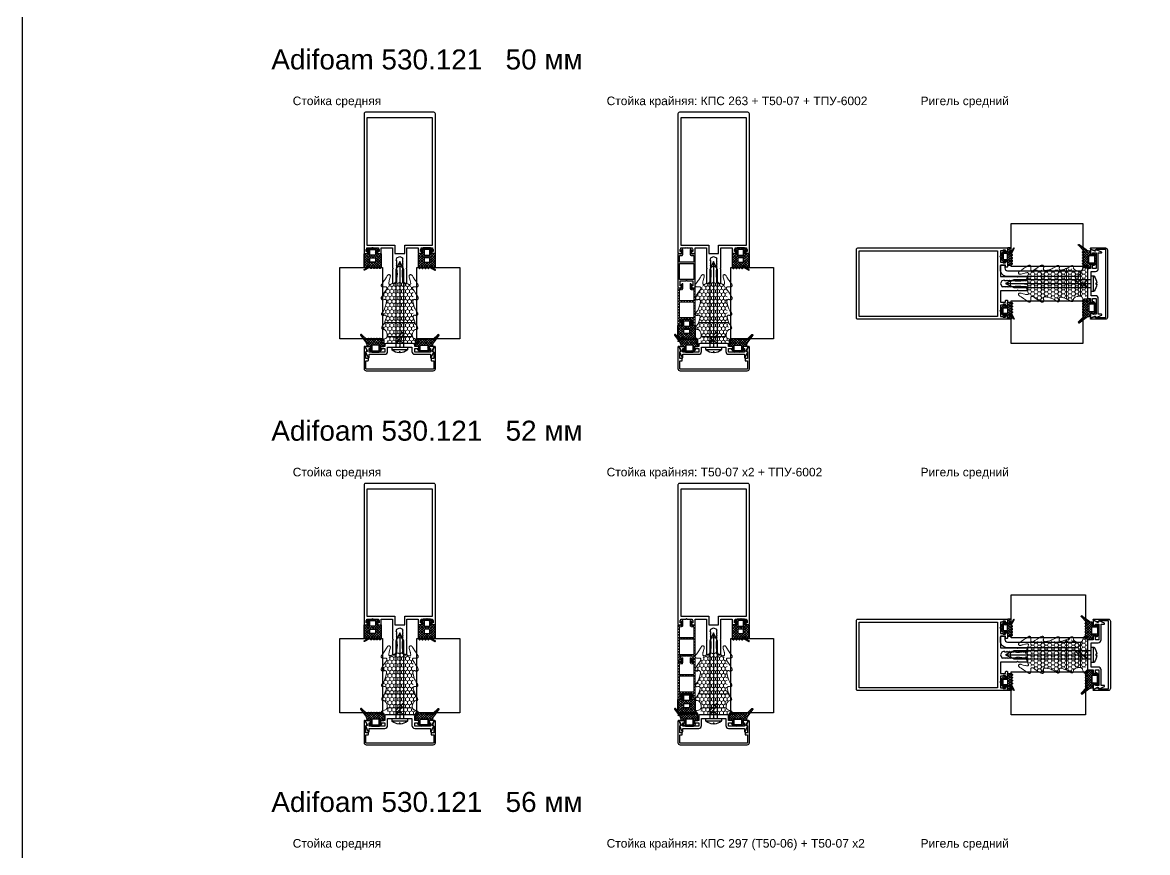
# Model space of a CAD drawing. Header units: millimetres. Extents: x 1744 to 18744, y -2272 to 2782.
# Drawn here: x 10479 to 11267, y -409 to 172 of the extents above; entities that cross this region are included whole.
import ezdxf

# ---------------------------------------------------------------- set-up
doc = ezdxf.new("R2010")
doc.units = ezdxf.units.MM
doc.linetypes.add('HIDDEN', pattern=[0.375, 0.25, -0.125])
for name, color, linetype, lineweight in [('2', 3, 'HIDDEN', 13), ('Уплотнители', 1, 'Continuous', 20), ('Штриховка', 1, 'Continuous', 5)]:
    doc.layers.add(name, color=color, linetype=linetype, lineweight=lineweight)
doc.layers.add('Steklopaket', color=5, linetype='Continuous')
doc.layers.add('подписи', color=7, linetype='Continuous')
doc.styles.get("Standard").update_dxf_attribs({"font": 'arial.ttf'})

# ---------------------------------------------------------------- blocks, each defined once
blk = doc.blocks.new('КП45548')
at = {"color": 146, "true_color": 0x105689}
blk.add_lwpolyline([(-25, 21.5, 0.414214), (-24.5, 21), (-23.57, 21, 0.116434), (-23.44, 21.03), (-22.67, 21.42, 0.284079), (-22.5, 21.69), (-22.5, 22.2, 0.414214), (-22.8, 22.5), (-23.5, 22.5), (-23.5, 24), (-23.09, 24.41, 0.198912), (-23, 24.62), (-23, 25), (-19.44, 25, 0.284079), (-19.17, 25.17), (-19, 25.5), (-18.83, 25.17, 0.284079), (-18.56, 25), (-15, 25), (-15, 24.62, 0.198912), (-14.91, 24.41), (-14.5, 24), (-14.5, 22.5), (-15.2, 22.5, 0.414214), (-15.5, 22.2), (-15.5, 21.69, 0.284079), (-15.33, 21.42), (-14.56, 21.03, 0.116434), (-14.43, 21), (-13.5, 21, 0.414214), (-13, 21.5), (-13, 25), (-5, 25), (-5, 11.12, 0.198912), (-4.91, 10.91), (-4.5, 10.5), (-4.91, 10.09, 0.198912), (-5, 9.88), (-5, 0.5, 0.414214), (-4.5, 0), (-3.12, 0, 0.198912), (-2.91, 0.09), (-2.09, 0.91, 0.198912), (-2, 1.12), (-2, 1.46, 0.284079), (-2.17, 1.73), (-2.5, 1.9), (-2.17, 2.07, 0.284079), (-2, 2.34), (-2, 3.26, 0.284079), (-2.17, 3.53), (-2.5, 3.7), (-2.17, 3.87, 0.284079), (-2, 4.14), (-2, 5.06, 0.284079), (-2.17, 5.33), (-2.5, 5.5), (-2.17, 5.67, 0.284079), (-2, 5.94), (-2, 6.86, 0.284079), (-2.17, 7.13), (-2.5, 7.3), (-2.17, 7.47, 0.284079), (-2, 7.74), (-2, 8.66, 0.284079), (-2.17, 8.93), (-2.5, 9.1), (-2.17, 9.27, 0.284079), (-2, 9.54), (-2, 10.46, 0.284079), (-2.17, 10.73), (-2.5, 10.9), (-2.17, 11.07, 0.284079), (-2, 11.34), (-2, 12.26, 0.284079), (-2.17, 12.53), (-2.5, 12.7), (-2.17, 12.87, 0.284079), (-2, 13.14), (-2, 14.06, 0.284079), (-2.17, 14.33), (-2.5, 14.5), (-2.17, 14.67, 0.284079), (-2, 14.94), (-2, 15.86, 0.284079), (-2.17, 16.13), (-2.5, 16.3), (-2, 18), (0, 19), (2, 18), (2, 17.64, 0.284079), (2.17, 17.37), (2.5, 17.2), (2.17, 17.03, 0.284079), (2, 16.76), (2, 15.84, 0.284079), (2.17, 15.57), (2.5, 15.4), (2.17, 15.23, 0.284079), (2, 14.96), (2, 14.04, 0.284079), (2.17, 13.77), (2.5, 13.6), (2.17, 13.43, 0.284079), (2, 13.16), (2, 12.24, 0.284079), (2.17, 11.97), (2.5, 11.8), (2.17, 11.63, 0.284079), (2, 11.36), (2, 10.44, 0.284079), (2.17, 10.17), (2.5, 10), (2.17, 9.83, 0.284079), (2, 9.56), (2, 8.64, 0.284079), (2.17, 8.37), (2.5, 8.2), (2.17, 8.03, 0.284079), (2, 7.76), (2, 6.84, 0.284079), (2.17, 6.57), (2.5, 6.4), (2.17, 6.23, 0.284079), (2, 5.96), (2, 5.04, 0.284079), (2.17, 4.77), (2.5, 4.6), (2.17, 4.43, 0.284079), (2, 4.16), (2, 3.24, 0.284079), (2.17, 2.97), (2.5, 2.8), (2.17, 2.63, 0.284079), (2, 2.36), (2, 1.12, 0.198912), (2.09, 0.91), (2.91, 0.09, 0.198912), (3.12, 0), (4.5, 0, 0.414214), (5, 0.5), (5, 9.88, 0.198912), (4.91, 10.09), (4.5, 10.5), (4.91, 10.91, 0.198912), (5, 11.12), (5, 25), (13, 25), (13, 21.5, 0.414214), (13.5, 21), (14.43, 21, 0.116434), (14.56, 21.03), (15.33, 21.42, 0.284079), (15.5, 21.69), (15.5, 22.2, 0.414214), (15.2, 22.5), (14.5, 22.5), (14.5, 24), (14.91, 24.41, 0.198912), (15, 24.62), (15, 25), (18.56, 25, 0.284079), (18.83, 25.17), (19, 25.5), (19.17, 25.17, 0.284079), (19.44, 25), (23, 25), (23, 24.62, 0.198912), (23.09, 24.41), (23.5, 24), (23.5, 22.5), (22.8, 22.5, 0.414214), (22.5, 22.2), (22.5, 21.69, 0.284079), (22.67, 21.42), (23.44, 21.03, 0.116434), (23.57, 21), (24.5, 21, 0.414214), (25, 21.5), (25, 119, 0.414214), (24, 120), (-24, 120, 0.414214), (-25, 119)], format="xyb", close=True, dxfattribs=at)
blk.add_lwpolyline([(-3.5, 27), (-3.5, 21), (3.5, 21), (3.5, 27), (23, 27), (23, 116), (-23, 116), (-23, 27)], close=True, dxfattribs=at)
blk = doc.blocks.new('ТПУ-6002')
at = {"true_color": 0xafd9aa}
h = blk.add_hatch(dxfattribs=at)
h.set_pattern_fill('ANSI37', color=9, scale=10, angle=180, style=0)
h.set_pattern_definition([(225, (359.6389, 110.4286), (0.8838835, -0.8838835), []), (315, (359.6389, 110.4286), (0.8838835, 0.8838835), [])])
edge = h.paths.add_edge_path(flags=16)
edge.add_line((1.75, -1), (-1.75, -1))
edge.add_arc((-1.75, -1.25), 0.25, 90, 180)
edge.add_line((-2, -1.25), (-2, -4.75))
edge.add_arc((-1.75, -4.75), 0.25, 180, 270)
edge.add_line((-1.75, -5), (1.75, -5))
edge.add_arc((1.75, -4.75), 0.25, 270, 360)
edge.add_line((2, -4.75), (2, -1.25))
edge.add_arc((1.75, -1.25), 0.25, 0, 90)
edge = h.paths.add_edge_path()
edge.add_line((2.37, -12.66), (4.04, -13.57))
edge.add_arc((4.16, -13.35), 0.25, 241.51963, 270)
edge.add_line((4.16, -13.6), (5.75, -13.6))
edge.add_arc((5.75, -13.35), 0.25, 270, 360)
edge.add_line((6, -13.35), (6, -4.25))
edge.add_arc((5.75, -4.25), 0.25, 0, 90)
edge.add_line((5.75, -4), (3.25, -4))
edge.add_arc((3.25, -3.75), 0.25, 180, 270, ccw=False)
edge.add_line((3, -3.75), (3, -2.25))
edge.add_arc((3.25, -2.25), 0.25, 90, 180, ccw=False)
edge.add_line((3.25, -2), (3.9, -2))
edge.add_arc((3.9, -1.75), 0.25, 270, 405.06464)
edge.add_line((4.08, -1.57), (2.57, -0.07))
edge.add_arc((2.4, -0.25), 0.25, 45.06464, 90)
edge.add_line((2.4, 0), (-2.4, 0))
edge.add_arc((-2.4, -0.25), 0.25, 90, 134.93536)
edge.add_line((-2.57, -0.07), (-4.08, -1.57))
edge.add_arc((-3.9, -1.75), 0.25, 134.93536, 270)
edge.add_line((-3.9, -2), (-3.25, -2))
edge.add_arc((-3.25, -2.25), 0.25, 0, 90, ccw=False)
edge.add_line((-3, -2.25), (-3, -3.75))
edge.add_arc((-3.25, -3.75), 0.25, -90, 0, ccw=False)
edge.add_line((-3.25, -4), (-5.75, -4))
edge.add_arc((-5.75, -4.25), 0.25, 90, 180)
edge.add_line((-6, -4.25), (-6, -13.5))
edge.add_arc((-5.75, -13.5), 0.25, 180, 225)
edge.add_line((-5.93, -13.67), (-5.18, -14.42))
edge.add_arc((-5, -14.25), 0.25, 225, 315)
edge.add_line((-4.82, -14.42), (-4.18, -13.78))
edge.add_arc((-4, -13.95), 0.25, 45, 135, ccw=False)
edge.add_line((-3.82, -13.78), (-3.18, -14.42))
edge.add_arc((-3, -14.25), 0.25, 225, 315)
edge.add_line((-2.82, -14.42), (-2.18, -13.78))
edge.add_arc((-2, -13.95), 0.25, 45, 135, ccw=False)
edge.add_line((-1.82, -13.78), (-1.18, -14.42))
edge.add_arc((-1, -14.25), 0.25, 225, 315)
edge.add_line((-0.82, -14.42), (-0.18, -13.78))
edge.add_arc((0, -13.95), 0.25, 45, 135, ccw=False)
edge.add_line((0.18, -13.78), (0.82, -14.42))
edge.add_arc((1, -14.25), 0.25, 225, 315)
edge.add_line((1.18, -14.42), (1.87, -13.73))
edge.add_arc((2.04, -13.91), 0.25, 61.51963, 135, ccw=False)
edge.add_line((2.16, -13.69), (5.63, -15.57))
edge.add_arc((5.75, -15.35), 0.25, 241.51963, 421.51963)
edge.add_line((5.87, -15.13), (2.13, -13.1))
edge.add_arc((2.25, -12.88), 0.25, 61.51963, 241.51963, ccw=False)
edge = h.paths.add_edge_path(flags=16)
edge.add_line((1.75, -7), (-1.75, -7))
edge.add_arc((-1.75, -7.25), 0.25, 90, 180)
edge.add_line((-2, -7.25), (-2, -9.75))
edge.add_arc((-1.75, -9.75), 0.25, 180, 270)
edge.add_line((-1.75, -10), (1.75, -10))
edge.add_arc((1.75, -9.75), 0.25, 270, 360)
edge.add_line((2, -9.75), (2, -7.25))
edge.add_arc((1.75, -7.25), 0.25, 0, 90)
at = {"color": 9, "true_color": 0xafd9aa}
for points in [[(2.37, -12.66), (4.04, -13.57, 0.124913), (4.16, -13.6), (5.75, -13.6, 0.414214), (6, -13.35), (6, -4.25, 0.414214), (5.75, -4), (3.25, -4, -0.414214), (3, -3.75), (3, -2.25, -0.414214), (3.25, -2), (3.9, -2, 0.668587), (4.08, -1.57), (2.57, -0.07, 0.198619), (2.4, 0), (-2.4, 0, 0.198619), (-2.57, -0.07), (-4.08, -1.57, 0.668587), (-3.9, -2), (-3.25, -2, -0.414214), (-3, -2.25), (-3, -3.75, -0.414214), (-3.25, -4), (-5.75, -4, 0.414214), (-6, -4.25), (-6, -13.5, 0.198912), (-5.93, -13.67), (-5.18, -14.42, 0.414214), (-4.82, -14.42), (-4.18, -13.78, -0.414214), (-3.82, -13.78), (-3.18, -14.42, 0.414214), (-2.82, -14.42), (-2.18, -13.78, -0.414214), (-1.82, -13.78), (-1.18, -14.42, 0.414214), (-0.82, -14.42), (-0.18, -13.78, -0.414214), (0.18, -13.78), (0.82, -14.42, 0.414214), (1.18, -14.42), (1.87, -13.73, -0.332076), (2.16, -13.69), (5.63, -15.57, 1), (5.87, -15.13), (2.13, -13.1, -1)], [(1.75, -1), (-1.75, -1, 0.414214), (-2, -1.25), (-2, -4.75, 0.414214), (-1.75, -5), (1.75, -5, 0.414214), (2, -4.75), (2, -1.25, 0.414214)], [(1.75, -7), (-1.75, -7, 0.414214), (-2, -7.25), (-2, -9.75, 0.414214), (-1.75, -10), (1.75, -10, 0.414214), (2, -9.75), (2, -7.25, 0.414214)]]:
    blk.add_lwpolyline(points, format="xyb", close=True, dxfattribs=at)
blk = doc.blocks.new('КПС 758')
blk.add_lwpolyline([(-23.77, 2.33, 0.414214), (-23.63, 1.93), (-22.87, 1.58, -0.414214), (-22.73, 1.18), (-23.97, -1.49, 0.548619), (-23.7, -1.92), (-21.57, -1.92, 0.116434), (-21.44, -1.89), (-20.67, -1.5, 0.284079), (-20.5, -1.23), (-20.5, -0.72, 0.414214), (-20.8, -0.42), (-21.5, -0.42), (-21.5, 2.08), (-10.5, 2.08), (-10.5, -0.42), (-13.2, -0.42, 0.414214), (-13.5, -0.72), (-13.5, -1.23, 0.284079), (-13.33, -1.5), (-12.56, -1.89, 0.116434), (-12.43, -1.92), (-10.5, -1.92), (-10.5, -2.92, 0.414214), (-9.5, -3.92), (9.5, -3.92, 0.414214), (10.5, -2.92), (10.5, -1.92), (12.43, -1.92, 0.116434), (12.56, -1.89), (13.33, -1.5, 0.284079), (13.5, -1.23), (13.5, -0.72, 0.414214), (13.2, -0.42), (10.5, -0.42), (10.5, 2.08), (21.5, 2.08), (21.5, -0.42), (20.8, -0.42, 0.414214), (20.5, -0.72), (20.5, -1.23, 0.284079), (20.67, -1.5), (21.44, -1.89, 0.116434), (21.57, -1.92), (23.7, -1.92, 0.548619), (23.97, -1.49), (22.73, 1.18, -0.414214), (22.87, 1.58), (23.63, 1.93, 0.414214), (23.77, 2.33), (22.1, 5.91, 0.291473), (21.83, 6.08), (21.8, 6.08, 0.414214), (21.5, 5.78), (21.5, 3.58), (10.5, 3.58, 0.414214), (8.5, 1.58), (8.5, -1.42), (0.62, -1.42, 0.198912), (0.41, -1.51), (0, -1.92), (-0.41, -1.51, 0.198912), (-0.62, -1.42), (-8.5, -1.42), (-8.5, 1.58, 0.414214), (-10.5, 3.58), (-21.5, 3.58), (-21.5, 5.78, 0.414214), (-21.8, 6.08), (-21.83, 6.08, 0.291473), (-22.1, 5.91)], format="xyb", close=True)
blk = doc.blocks.new('ТПУ-007ММ')
at = {"true_color": 0xafd9aa}
h = blk.add_hatch(dxfattribs=at)
h.set_pattern_fill('ANSI37', color=9, scale=10, angle=180, style=0)
h.set_pattern_definition([(225, (-3851.0623, 2334.4012), (0.88388348, -0.88388348), []), (315, (-3851.0623, 2334.4012), (0.88388348, 0.88388348), [])])
edge = h.paths.add_edge_path(flags=16)
edge.add_line((2.1, -1), (-2.1, -1))
edge.add_arc((-2.1, -1.5), 0.5, 90, 180)
edge.add_line((-2.6, -1.5), (-2.6, -4.5))
edge.add_arc((-2.1, -4.5), 0.5, 180, 270)
edge.add_line((-2.1, -5), (2.1, -5))
edge.add_arc((2.1, -4.5), 0.5, 270, 360)
edge.add_line((2.6, -4.5), (2.6, -1.5))
edge.add_arc((2.1, -1.5), 0.5, 0, 90)
edge = h.paths.add_edge_path()
edge.add_arc((-3.85, -2.25), 0.25, 0, 90, ccw=False)
edge.add_line((-3.6, -2.25), (-3.6, -3.75))
edge.add_arc((-3.85, -3.75), 0.25, -90, 0, ccw=False)
edge.add_line((-3.85, -4), (-5.75, -4))
edge.add_arc((-5.75, -4.25), 0.25, 90, 180)
edge.add_line((-6, -4.25), (-6, -8.62))
edge.add_arc((-5.8, -8.62), 0.2, 180, 225)
edge.add_line((-5.94, -8.76), (-5.18, -9.53))
edge.add_arc((-5, -9.35), 0.25, 225, 315)
edge.add_line((-4.82, -9.53), (-4.18, -8.88))
edge.add_arc((-4, -9.06), 0.25, 45, 135, ccw=False)
edge.add_line((-3.82, -8.88), (-3.18, -9.53))
edge.add_arc((-3, -9.35), 0.25, 225, 315)
edge.add_line((-2.82, -9.53), (-2.18, -8.88))
edge.add_arc((-2, -9.06), 0.25, 45, 135, ccw=False)
edge.add_line((-1.82, -8.88), (-1.18, -9.53))
edge.add_arc((-1, -9.35), 0.25, 225, 315)
edge.add_line((-0.82, -9.53), (-0.18, -8.88))
edge.add_arc((0, -9.06), 0.25, 45, 135, ccw=False)
edge.add_line((0.18, -8.88), (0.82, -9.53))
edge.add_arc((1, -9.35), 0.25, 225, 315)
edge.add_line((1.18, -9.53), (1.82, -8.88))
edge.add_arc((2, -9.06), 0.25, 45, 135, ccw=False)
edge.add_line((2.18, -8.88), (2.82, -9.53))
edge.add_arc((3, -9.35), 0.25, 225, 315)
edge.add_line((3.18, -9.53), (3.82, -8.88))
edge.add_arc((4, -9.06), 0.25, 45, 135, ccw=False)
edge.add_line((4.18, -8.88), (4.82, -9.53))
edge.add_arc((5, -9.35), 0.25, 225, 315)
edge.add_line((5.18, -9.53), (5.82, -8.88))
edge.add_arc((6, -9.06), 0.25, 45, 135, ccw=False)
edge.add_line((6.18, -8.88), (9.82, -12.42))
edge.add_arc((10, -12.25), 0.25, 225, 315)
edge.add_line((10.18, -12.42), (10.39, -12.21))
edge.add_arc((10.21, -12.04), 0.25, 315, 380.22486)
edge.add_line((10.44, -11.95), (6.8, -7.06))
edge.add_arc((10, -4.67), 4, 180, 216.76049, ccw=False)
edge.add_line((6, -4.67), (6, -4.3))
edge.add_arc((5.7, -4.3), 0.3, 360, 450)
edge.add_line((5.7, -4), (3.85, -4))
edge.add_arc((3.85, -3.75), 0.25, 180, 270, ccw=False)
edge.add_line((3.6, -3.75), (3.6, -2.25))
edge.add_arc((3.85, -2.25), 0.25, 90, 180, ccw=False)
edge.add_line((3.85, -2), (4.1, -2))
edge.add_arc((4.1, -1.75), 0.25, 270, 405.06464)
edge.add_line((4.28, -1.57), (2.57, -0.07))
edge.add_arc((2.4, -0.25), 0.25, 45.06464, 90)
edge.add_line((2.4, 0), (-2.4, 0))
edge.add_arc((-2.4, -0.25), 0.25, 90, 134.93536)
edge.add_line((-2.57, -0.07), (-4.28, -1.57))
edge.add_arc((-4.1, -1.75), 0.25, 134.93536, 270)
edge.add_line((-4.1, -2), (-3.85, -2))
at = {"color": 9, "true_color": 0xafd9aa}
for points in [[(-3.85, -2, -0.414214), (-3.6, -2.25), (-3.6, -3.75, -0.414214), (-3.85, -4), (-5.75, -4, 0.414214), (-6, -4.25), (-6, -8.62, 0.198912), (-5.94, -8.76), (-5.18, -9.53, 0.414214), (-4.82, -9.53), (-4.18, -8.88, -0.414214), (-3.82, -8.88), (-3.18, -9.53, 0.414214), (-2.82, -9.53), (-2.18, -8.88, -0.414214), (-1.82, -8.88), (-1.18, -9.53, 0.414214), (-0.82, -9.53), (-0.18, -8.88, -0.414214), (0.18, -8.88), (0.82, -9.53, 0.414214), (1.18, -9.53), (1.82, -8.88, -0.414214), (2.18, -8.88), (2.82, -9.53, 0.414214), (3.18, -9.53), (3.82, -8.88, -0.414214), (4.18, -8.88), (4.82, -9.53, 0.414214), (5.18, -9.53), (5.82, -8.88, -0.414214), (6.18, -8.88), (9.82, -12.42, 0.414214), (10.18, -12.42), (10.39, -12.21, 0.292538), (10.44, -11.95), (6.8, -7.06, -0.161788), (6, -4.67), (6, -4.3, 0.414214), (5.7, -4), (3.85, -4, -0.414214), (3.6, -3.75), (3.6, -2.25, -0.414214), (3.85, -2), (4.1, -2, 0.668587), (4.28, -1.57), (2.57, -0.07, 0.198619), (2.4, 0), (-2.4, 0, 0.198619), (-2.57, -0.07), (-4.28, -1.57, 0.668587), (-4.1, -2)], [(2.1, -1), (-2.1, -1, 0.414214), (-2.6, -1.5), (-2.6, -4.5, 0.414214), (-2.1, -5), (2.1, -5, 0.414214), (2.6, -4.5), (2.6, -1.5, 0.414214)]]:
    blk.add_lwpolyline(points, format="xyb", close=True, dxfattribs=at)
blk = doc.blocks.new('КП45310')
at = {"color": 0}
blk.add_lwpolyline([(23.8, -4.26), (23.8, -8.78, -0.279739), (23.48, -9.31, 0.401559), (23.17, -10.23), (24.24, -12.52, 0.802585), (25, -12.36), (25, 2.74, 0.414214), (23.5, 4.24), (-23.5, 4.24, 0.414214), (-25, 2.74), (-25, -12.36, 0.802585), (-24.24, -12.52), (-23.17, -10.23, 0.401559), (-23.48, -9.31, -0.279739), (-23.8, -8.78), (-23.8, -4.26), (-22.3, -4.26, 0.414214), (-22, -3.96), (-22, -3.06, 0.414214), (-22.3, -2.76), (-23.8, -2.76), (-23.8, 2.74, -0.414214), (-23.5, 3.04), (23.5, 3.04, -0.414214), (23.8, 2.74), (23.8, -2.76), (22.3, -2.76, 0.414214), (22, -3.06), (22, -3.96, 0.414214), (22.3, -4.26)], format="xyb", close=True, dxfattribs=at)
blk = doc.blocks.new('ВС 5.5х60 А2 DIN7981')
for p, q in [((0, 0), (0, -60)), ((-5.4, -61.69), (5.4, -61.69))]:
    blk.add_line(p, q)
for points in [[(2.75, -60), (2.75, -5.9), (0, 0), (-2.75, -5.9), (-2.75, -60)], [(-2.75, -56.67), (2.75, -51.17), (2.75, -48.88), (-2.75, -54.38)]]:
    blk.add_lwpolyline(points, close=True)
blk.add_lwpolyline([(-0.39, -63.94, -0.161849), (-5.22, -62.08, -0.223888), (-5.4, -61.69), (-5.4, -60), (5.4, -60), (5.4, -61.69, -0.223888), (5.22, -62.08, -0.161849), (0.39, -63.94), (0.39, -63.24), (-0.39, -63.24)], format="xyb", close=True)
blk = doc.blocks.new('КПС 263')
blk.add_lwpolyline([(-5.1, -6, 0.414214), (-4.8, -5.7), (-3.5, -5.7), (-3.5, -7.41, -0.198912), (-3.65, -7.76), (-3.71, -7.83, 0.414214), (-3.71, -8.25), (-3.06, -8.9, 0.668179), (-2.5, -8.67), (-2.5, -5.7, 0.414214), (-3.5, -4.7), (-5, -4.7), (-5, 0), (5, 0), (5, -4.7), (3.5, -4.7, 0.414214), (2.5, -5.7), (2.5, -8.67, 0.668179), (3.06, -8.9), (3.71, -8.25, 0.414214), (3.71, -7.83), (3.65, -7.76, -0.198912), (3.5, -7.41), (3.5, -5.7), (4.8, -5.7, 0.414214), (5.1, -6), (5.7, -6, 0.414214), (6, -5.7), (6, 17.5, 0.414214), (5.5, 18), (4.57, 18, 0.116434), (4.44, 17.97), (3.67, 17.58, 0.284079), (3.5, 17.31), (3.5, 16.8, 0.414214), (3.8, 16.5), (4.5, 16.5), (4.5, 13), (0.44, 13, 0.284079), (0.17, 12.83), (0, 12.5), (-0.17, 12.83, 0.284079), (-0.44, 13), (-4.5, 13), (-4.5, 16.5), (-3.8, 16.5, 0.414214), (-3.5, 16.8), (-3.5, 17.31, 0.284079), (-3.67, 17.58), (-4.44, 17.97, 0.116434), (-4.57, 18), (-5.5, 18, 0.414214), (-6, 17.5), (-6, -5.7, 0.414214), (-5.7, -6)], format="xyb", close=True)
blk.add_lwpolyline([(-5, 1), (-5, 12), (5, 12), (5, 1)], close=True)
blk = doc.blocks.new('Т50-07')
at = {"layer": 'Штриховка', "lineweight": 5}
h = blk.add_hatch(dxfattribs=at)
h.set_pattern_fill('ANSI37', color=256, scale=11.2, angle=90, style=0)
h.set_pattern_definition([(135, (-11406.9071, 3792.9893), (-0.9899495, -0.9899495), []), (225, (-11406.9071, 3792.9893), (0.9899495, -0.9899495), [])])
h.paths.add_polyline_path([(1.2, 5), (1.2, -5), (12, -5), (12, 5)], flags=16)
edge = h.paths.add_edge_path()
edge.add_line((0, 5), (-7.5, 5))
edge.add_line((-7.5, 5), (-7.5, 3.5))
edge.add_arc((-8.5, 3.5), 1, -90, 0, ccw=False)
edge.add_line((-8.5, 2.5), (-11.48, 2.5))
edge.add_arc((-11.48, 2.82), 0.317, 135, 270, ccw=False)
edge.add_line((-11.71, 3.04), (-11.04, 3.71))
edge.add_arc((-10.82, 3.5), 0.3, 45, 135, ccw=False)
edge.add_line((-10.61, 3.71), (-10.4, 3.5))
edge.add_line((-10.4, 3.5), (-8.5, 3.5))
edge.add_line((-8.5, 3.5), (-8.5, 4.8))
edge.add_arc((-8.5, 5.1), 0.3, 180, 270, ccw=False)
edge.add_line((-8.8, 5.1), (-8.8, 5.7))
edge.add_arc((-8.5, 5.7), 0.3, 90, 180, ccw=False)
edge.add_line((-8.5, 6), (16.7, 6))
edge.add_arc((16.7, 5.5), 0.5, 0, 90, ccw=False)
edge.add_line((17.2, 5.5), (17.2, 4.57))
edge.add_arc((16.9, 4.57), 0.3, -26.56505, 0, ccw=False)
edge.add_line((17.17, 4.44), (16.78, 3.67))
edge.add_arc((16.51, 3.8), 0.3, 270, 333.43495, ccw=False)
edge.add_line((16.51, 3.5), (16, 3.5))
edge.add_arc((16, 3.8), 0.3, 180, 270, ccw=False)
edge.add_line((15.7, 3.8), (15.7, 4.5))
edge.add_line((15.7, 4.5), (14.2, 4.5))
edge.add_line((14.2, 4.5), (13.79, 4.09))
edge.add_arc((13.58, 4.3), 0.3, 270, 315, ccw=False)
edge.add_line((13.58, 4), (13.2, 4))
edge.add_line((13.2, 4), (13.2, 0.62))
edge.add_arc((12.9, 0.62), 0.3, -45, 0, ccw=False)
edge.add_line((13.11, 0.41), (12.7, 0))
edge.add_line((12.7, 0), (13.11, -0.41))
edge.add_arc((12.9, -0.62), 0.3, 0, 45, ccw=False)
edge.add_line((13.2, -0.62), (13.2, -4))
edge.add_line((13.2, -4), (13.58, -4))
edge.add_arc((13.58, -4.3), 0.3, 45, 90, ccw=False)
edge.add_line((13.79, -4.09), (14.2, -4.5))
edge.add_line((14.2, -4.5), (15.7, -4.5))
edge.add_line((15.7, -4.5), (15.7, -3.8))
edge.add_arc((16, -3.8), 0.3, 90, 180, ccw=False)
edge.add_line((16, -3.5), (16.51, -3.5))
edge.add_arc((16.51, -3.8), 0.3, 26.56505, 90, ccw=False)
edge.add_line((16.78, -3.67), (17.17, -4.44))
edge.add_arc((16.9, -4.57), 0.3, 0, 26.56505, ccw=False)
edge.add_line((17.2, -4.57), (17.2, -5.5))
edge.add_arc((16.7, -5.5), 0.5, -90, 0, ccw=False)
edge.add_line((16.7, -6), (-8.5, -6))
edge.add_arc((-8.5, -5.7), 0.3, 180, 270, ccw=False)
edge.add_line((-8.8, -5.7), (-8.8, -5.1))
edge.add_arc((-8.5, -5.1), 0.3, 90, 180, ccw=False)
edge.add_line((-8.5, -4.8), (-8.5, -3.5))
edge.add_line((-8.5, -3.5), (-10.4, -3.5))
edge.add_line((-10.4, -3.5), (-10.61, -3.71))
edge.add_arc((-10.82, -3.5), 0.3, 225, 315, ccw=False)
edge.add_line((-11.04, -3.71), (-11.71, -3.04))
edge.add_arc((-11.48, -2.82), 0.317, 90, 225, ccw=False)
edge.add_line((-11.48, -2.5), (-8.5, -2.5))
edge.add_arc((-8.5, -3.5), 1, 0, 90, ccw=False)
edge.add_line((-7.5, -3.5), (-7.5, -5))
edge.add_line((-7.5, -5), (0, -5))
edge.add_line((0, -5), (0, 5))
at = {"layer": 'Уплотнители'}
blk.add_lwpolyline([(0, 5), (-7.5, 5), (-7.5, 3.5, -0.414214), (-8.5, 2.5), (-11.48, 2.5, -0.668179), (-11.71, 3.04), (-11.04, 3.71, -0.414214), (-10.61, 3.71), (-10.4, 3.5), (-8.5, 3.5), (-8.5, 4.8, -0.414214), (-8.8, 5.1), (-8.8, 5.7, -0.414214), (-8.5, 6), (16.7, 6, -0.414214), (17.2, 5.5), (17.2, 4.57, -0.116434), (17.17, 4.44), (16.78, 3.67, -0.284079), (16.51, 3.5), (16, 3.5, -0.414214), (15.7, 3.8), (15.7, 4.5), (14.2, 4.5), (13.79, 4.09, -0.198912), (13.58, 4), (13.2, 4), (13.2, 0.62, -0.198912), (13.11, 0.41), (12.7, 0), (13.11, -0.41, -0.198912), (13.2, -0.62), (13.2, -4), (13.58, -4, -0.198912), (13.79, -4.09), (14.2, -4.5), (15.7, -4.5), (15.7, -3.8, -0.414214), (16, -3.5), (16.51, -3.5, -0.284079), (16.78, -3.67), (17.17, -4.44, -0.116434), (17.2, -4.57), (17.2, -5.5, -0.414214), (16.7, -6), (-8.5, -6, -0.414214), (-8.8, -5.7), (-8.8, -5.1, -0.414214), (-8.5, -4.8), (-8.5, -3.5), (-10.4, -3.5), (-10.61, -3.71, -0.414214), (-11.04, -3.71), (-11.71, -3.04, -0.668179), (-11.48, -2.5), (-8.5, -2.5, -0.414214), (-7.5, -3.5), (-7.5, -5), (0, -5)], format="xyb", close=True, dxfattribs=at)
blk.add_lwpolyline([(1.2, 5), (1.2, -5), (12, -5), (12, 5)], close=True, dxfattribs=at)
blk = doc.blocks.new('КП45550')
at = {"color": 217, "true_color": 0x93278f}
blk.add_lwpolyline([(-5, 6.38, -0.198912), (-4.91, 6.59), (-4.5, 7), (-4.91, 7.41, -0.198912), (-5, 7.62), (-5, 19), (-13, 19), (-13, 15.5), (-12, 15.5, -0.414214), (-11.5, 15), (-11.5, 14.5, -0.414214), (-12, 14), (-14.43, 14, -0.116434), (-14.56, 14.03), (-15.33, 14.42, -0.284079), (-15.5, 14.69), (-15.5, 15.2, -0.414214), (-15.2, 15.5), (-14.5, 15.5), (-14.5, 17), (-14.91, 17.41, -0.198912), (-15, 17.62), (-15, 19), (-18.56, 19, -0.284079), (-18.83, 19.17), (-19, 19.5), (-19.17, 19.17, -0.284079), (-19.44, 19), (-23, 19), (-23, 17.62, -0.198912), (-23.09, 17.41), (-23.5, 17), (-23.5, 15.5), (-22.8, 15.5, -0.414214), (-22.5, 15.2), (-22.5, 14.69, -0.284079), (-22.67, 14.42), (-23.44, 14.03, -0.116434), (-23.57, 14), (-24.5, 14, -0.414214), (-25, 14.5), (-25, 119, -0.414214), (-24, 120), (24, 120, -0.414214), (25, 119), (25, 14.5, -0.414214), (24.5, 14), (23.57, 14, -0.116434), (23.44, 14.03), (22.67, 14.42, -0.284079), (22.5, 14.69), (22.5, 15.2, -0.414214), (22.8, 15.5), (23.5, 15.5), (23.5, 17), (23.09, 17.41, -0.198912), (23, 17.62), (23, 19), (19.44, 19, -0.284079), (19.17, 19.17), (19, 19.5), (18.83, 19.17, -0.284079), (18.56, 19), (15, 19), (15, 17.62, -0.198912), (14.91, 17.41), (14.5, 17), (14.5, 15.5), (15.2, 15.5, -0.414214), (15.5, 15.2), (15.5, 14.69, -0.284079), (15.33, 14.42), (14.56, 14.03, -0.116434), (14.43, 14), (12, 14, -0.414214), (11.5, 14.5), (11.5, 15, -0.414214), (12, 15.5), (13, 15.5), (13, 19), (5, 19), (5, 7.62, -0.198912), (4.91, 7.41), (4.5, 7), (4.91, 6.59, -0.198912), (5, 6.38), (5, 0.5, -0.414214), (4.5, 0), (3.12, 0, -0.198912), (2.91, 0.09), (2.09, 0.91, -0.198912), (2, 1.12), (2, 1.46, -0.284079), (2.17, 1.73), (2.5, 1.9), (2.17, 2.07, -0.284079), (2, 2.34), (2, 3.26, -0.284079), (2.17, 3.53), (2.5, 3.7), (2.17, 3.87, -0.284079), (2, 4.14), (2, 5.06, -0.284079), (2.17, 5.33), (2.5, 5.5), (2.17, 5.67, -0.284079), (2, 5.94), (2, 6.86, -0.284079), (2.17, 7.13), (2.5, 7.3), (2.17, 7.47, -0.284079), (2, 7.74), (2, 8.66, -0.284079), (2.17, 8.93), (2.5, 9.1), (2.17, 9.27, -0.284079), (2, 9.54), (2, 10.46, -0.284079), (2.17, 10.73), (2.5, 10.9), (2.17, 11.07, -0.284079), (2, 11.34), (2, 12.26, -0.284079), (2.17, 12.53), (2.5, 12.7), (2.17, 12.87, -0.284079), (2, 13.14), (2, 14.06, -0.284079), (2.17, 14.33), (2.5, 14.5), (2.17, 14.67, -0.284079), (2, 14.94), (2, 15.86, -0.284079), (2.17, 16.13), (2.5, 16.3), (2, 18), (0, 19), (-2, 18), (-2, 17.64, -0.284079), (-2.17, 17.37), (-2.5, 17.2), (-2.17, 17.03, -0.284079), (-2, 16.76), (-2, 15.84, -0.284079), (-2.17, 15.57), (-2.5, 15.4), (-2.17, 15.23, -0.284079), (-2, 14.96), (-2, 14.04, -0.284079), (-2.17, 13.77), (-2.5, 13.6), (-2.17, 13.43, -0.284079), (-2, 13.16), (-2, 12.24, -0.284079), (-2.17, 11.97), (-2.5, 11.8), (-2.17, 11.63, -0.284079), (-2, 11.36), (-2, 10.44, -0.284079), (-2.17, 10.17), (-2.5, 10), (-2.17, 9.83, -0.284079), (-2, 9.56), (-2, 8.64, -0.284079), (-2.17, 8.37), (-2.5, 8.2), (-2.17, 8.03, -0.284079), (-2, 7.76), (-2, 6.84, -0.284079), (-2.17, 6.57), (-2.5, 6.4), (-2.17, 6.23, -0.284079), (-2, 5.96), (-2, 5.04, -0.284079), (-2.17, 4.77), (-2.5, 4.6), (-2.17, 4.43, -0.284079), (-2, 4.16), (-2, 3.24, -0.284079), (-2.17, 2.97), (-2.5, 2.8), (-2.17, 2.63, -0.284079), (-2, 2.36), (-2, 1.12, -0.198912), (-2.09, 0.91), (-2.91, 0.09, -0.198912), (-3.12, 0), (-4.5, 0, -0.414214), (-5, 0.5)], format="xyb", close=True, dxfattribs=at)
blk.add_lwpolyline([(23, 21), (-23, 21), (-23, 118), (23, 118)], close=True, dxfattribs=at)
blk = doc.blocks.new('ТПУ-6001')
at = {"true_color": 0xafd9aa}
h = blk.add_hatch(dxfattribs=at)
h.set_pattern_fill('ANSI37', color=9, scale=10, angle=180, style=0)
h.set_pattern_definition([(225, (-3851.2058, 2316.4733), (0.88388348, -0.88388348), []), (315, (-3851.2058, 2316.4733), (0.88388348, 0.88388348), [])])
edge = h.paths.add_edge_path(flags=16)
edge.add_line((1.75, -1), (-1.75, -1))
edge.add_arc((-1.75, -1.25), 0.25, 90, 180)
edge.add_line((-2, -1.25), (-2, -3.75))
edge.add_arc((-1.75, -3.75), 0.25, 180, 270)
edge.add_line((-1.75, -4), (1.75, -4))
edge.add_arc((1.75, -3.75), 0.25, 270, 360)
edge.add_line((2, -3.75), (2, -1.25))
edge.add_arc((1.75, -1.25), 0.25, 0, 90)
edge = h.paths.add_edge_path()
edge.add_line((2.37, -5.66), (4.04, -6.57))
edge.add_arc((4.16, -6.35), 0.25, 241.51963, 270)
edge.add_line((4.16, -6.6), (5.75, -6.6))
edge.add_arc((5.75, -6.35), 0.25, 270, 360)
edge.add_line((6, -6.35), (6, -4.25))
edge.add_arc((5.75, -4.25), 0.25, 0, 90)
edge.add_line((5.75, -4), (3.25, -4))
edge.add_arc((3.25, -3.75), 0.25, 180, 270, ccw=False)
edge.add_line((3, -3.75), (3, -2.25))
edge.add_arc((3.25, -2.25), 0.25, 90, 180, ccw=False)
edge.add_line((3.25, -2), (3.9, -2))
edge.add_arc((3.9, -1.75), 0.25, 270, 405.06464)
edge.add_line((4.08, -1.57), (2.57, -0.07))
edge.add_arc((2.4, -0.25), 0.25, 45.06464, 90)
edge.add_line((2.4, 0), (-2.4, 0))
edge.add_arc((-2.4, -0.25), 0.25, 90, 134.93536)
edge.add_line((-2.57, -0.07), (-4.08, -1.57))
edge.add_arc((-3.9, -1.75), 0.25, 134.93536, 270)
edge.add_line((-3.9, -2), (-3.25, -2))
edge.add_arc((-3.25, -2.25), 0.25, 0, 90, ccw=False)
edge.add_line((-3, -2.25), (-3, -3.75))
edge.add_arc((-3.25, -3.75), 0.25, -90, 0, ccw=False)
edge.add_line((-3.25, -4), (-5.75, -4))
edge.add_arc((-5.75, -4.25), 0.25, 90, 180)
edge.add_line((-6, -4.25), (-6, -6.5))
edge.add_arc((-5.75, -6.5), 0.25, 180, 225)
edge.add_line((-5.93, -6.67), (-5.18, -7.42))
edge.add_arc((-5, -7.25), 0.25, 225, 315)
edge.add_line((-4.82, -7.42), (-4.18, -6.78))
edge.add_arc((-4, -6.95), 0.25, 45, 135, ccw=False)
edge.add_line((-3.82, -6.78), (-3.18, -7.42))
edge.add_arc((-3, -7.25), 0.25, 225, 315)
edge.add_line((-2.82, -7.42), (-2.18, -6.78))
edge.add_arc((-2, -6.95), 0.25, 45, 135, ccw=False)
edge.add_line((-1.82, -6.78), (-1.18, -7.42))
edge.add_arc((-1, -7.25), 0.25, 225, 315)
edge.add_line((-0.82, -7.42), (-0.18, -6.78))
edge.add_arc((0, -6.95), 0.25, 45, 135, ccw=False)
edge.add_line((0.18, -6.78), (0.82, -7.42))
edge.add_arc((1, -7.25), 0.25, 225, 315)
edge.add_line((1.18, -7.42), (1.87, -6.73))
edge.add_arc((2.04, -6.91), 0.25, 61.51963, 135, ccw=False)
edge.add_line((2.16, -6.69), (5.63, -8.57))
edge.add_arc((5.75, -8.35), 0.25, 241.51963, 421.51963)
edge.add_line((5.87, -8.13), (2.13, -6.1))
edge.add_arc((2.25, -5.88), 0.25, 61.51963, 241.51963, ccw=False)
at = {"color": 9, "true_color": 0xafd9aa}
for points in [[(2.37, -5.66), (4.04, -6.57, 0.124913), (4.16, -6.6), (5.75, -6.6, 0.414214), (6, -6.35), (6, -4.25, 0.414214), (5.75, -4), (3.25, -4, -0.414214), (3, -3.75), (3, -2.25, -0.414214), (3.25, -2), (3.9, -2, 0.668587), (4.08, -1.57), (2.57, -0.07, 0.198619), (2.4, 0), (-2.4, 0, 0.198619), (-2.57, -0.07), (-4.08, -1.57, 0.668587), (-3.9, -2), (-3.25, -2, -0.414214), (-3, -2.25), (-3, -3.75, -0.414214), (-3.25, -4), (-5.75, -4, 0.414214), (-6, -4.25), (-6, -6.5, 0.198912), (-5.93, -6.67), (-5.18, -7.42, 0.414214), (-4.82, -7.42), (-4.18, -6.78, -0.414214), (-3.82, -6.78), (-3.18, -7.42, 0.414214), (-2.82, -7.42), (-2.18, -6.78, -0.414214), (-1.82, -6.78), (-1.18, -7.42, 0.414214), (-0.82, -7.42), (-0.18, -6.78, -0.414214), (0.18, -6.78), (0.82, -7.42, 0.414214), (1.18, -7.42), (1.87, -6.73, -0.332076), (2.16, -6.69), (5.63, -8.57, 1), (5.87, -8.13), (2.13, -6.1, -1)], [(1.75, -1), (-1.75, -1, 0.414214), (-2, -1.25), (-2, -3.75, 0.414214), (-1.75, -4), (1.75, -4, 0.414214), (2, -3.75), (2, -1.25, 0.414214)]]:
    blk.add_lwpolyline(points, format="xyb", close=True, dxfattribs=at)
blk = doc.blocks.new('КП45309')
at = {"color": 0}
blk.add_lwpolyline([(-23.5, 2.52), (23.5, 2.52, -0.414214), (25, 1.02), (25, -9.08, -0.802585), (24.24, -9.24), (23.17, -6.95, -0.401559), (23.48, -6.03, 0.279739), (23.8, -5.5), (23.8, 1.32), (-23.8, 1.32), (-23.8, -5.5, 0.279739), (-23.48, -6.03, -0.401559), (-23.17, -6.95), (-24.24, -9.24, -0.802585), (-25, -9.08), (-25, 1.02, -0.414214)], format="xyb", close=True, dxfattribs=at)
blk = doc.blocks.new('КПС 757')
at = {"color": 0}
blk.add_lwpolyline([(-52.29, -8), (-3, -8, 0.414214), (1.5, -3.5), (1.5, -0.5, 0.414214), (1, 0), (-1, 0, 0.414214), (-1.5, -0.5), (-1.5, -2, -0.414214), (-3.5, -4), (-54, -4, 0.414214), (-54.5, -4.5), (-54.5, -5.79, 0.198912), (-54.35, -6.15), (-52.65, -7.85, 0.198912)], format="xyb", close=True, dxfattribs=at)
blk = doc.blocks.new('КПС 575')
blk.add_lwpolyline([(-23.77, 3.16, 0.414214), (-23.63, 2.76), (-22.87, 2.41, -0.414214), (-22.73, 2.01), (-23.97, -0.66, 0.548619), (-23.7, -1.09), (-21.57, -1.09, 0.116434), (-21.44, -1.06), (-20.67, -0.67, 0.284079), (-20.5, -0.4), (-20.5, 0.11, 0.414214), (-20.8, 0.41), (-21.5, 0.41), (-21.5, 2.91), (-10.5, 2.91), (-10.5, 0.41), (-13.2, 0.41, 0.414214), (-13.5, 0.11), (-13.5, -0.4, 0.284079), (-13.33, -0.67), (-12.56, -1.06, 0.116434), (-12.43, -1.09), (-10.5, -1.09), (-10.5, -4.09, 0.414214), (-9.5, -5.09), (9.5, -5.09, 0.414214), (10.5, -4.09), (10.5, -1.09), (12.43, -1.09, 0.116434), (12.56, -1.06), (13.33, -0.67, 0.284079), (13.5, -0.4), (13.5, 0.11, 0.414214), (13.2, 0.41), (10.5, 0.41), (10.5, 2.91), (21.5, 2.91), (21.5, 0.41), (20.8, 0.41, 0.414214), (20.5, 0.11), (20.5, -0.4, 0.284079), (20.67, -0.67), (21.44, -1.06, 0.116434), (21.57, -1.09), (23.7, -1.09, 0.548619), (23.97, -0.66), (22.73, 2.01, -0.414214), (22.87, 2.41), (23.63, 2.76, 0.414214), (23.77, 3.16), (22.1, 6.74, 0.291473), (21.83, 6.91), (21.8, 6.91, 0.414214), (21.5, 6.61), (21.5, 4.41), (10.5, 4.41, 0.414214), (8.5, 2.41), (8.5, -2.59), (0.62, -2.59, 0.198912), (0.41, -2.68), (0, -3.09), (-0.41, -2.68, 0.198912), (-0.62, -2.59), (-8.5, -2.59), (-8.5, 2.41, 0.414214), (-10.5, 4.41), (-21.5, 4.41), (-21.5, 6.61, 0.414214), (-21.8, 6.91), (-21.83, 6.91, 0.291473), (-22.1, 6.74)], format="xyb", close=True)
blk = doc.blocks.new('Adifoam 530.121')
at = {"layer": 'Уплотнители', "true_color": 0xcd2027}
h = blk.add_hatch(dxfattribs=at)
h.set_pattern_fill('HONEY', color=242, scale=0.5)
h.set_pattern_definition([(0, (-5098.4201, -1689.7389), (2.38125, 1.37481532), [1.5875, -3.175]), (120, (-5098.4201, -1689.7389), (-2.38125, 1.37481533), [1.5875, -3.175]), (60, (-5098.4201, -1689.7389), (5e-09, 2.74963065), [-3.175, 1.5875])])
h.paths.add_polyline_path([(-54.01, 8.97), (-54.04, 8.53), (-54.06, 7.65), (-54.07, 6.09), (-54.04, 2.98), (-51.93, 0), (-54.04, -2.98), (-54.07, -6.09), (-54.06, -7.65), (-54.04, -8.53), (-53.96, -9.75), (-53.61, -11.87), (-53.6, -11.94), (-53.46, -12.3), (-53.32, -12.5), (-53.23, -12.6), (-53.07, -12.72), (-52.89, -12.81), (-52.78, -12.85), (-52.5, -12.91), (-52.3, -12.91), (-52.11, -12.88), (-51.99, -12.84), (-51.76, -12.72), (-51.47, -12.45), (-51.15, -11.95), (-51.06, -11.76), (-49.81, -7.84), (-40.87, -11.15), (-36.34, -9.62), (-35.93, -9.48), (-35.55, -9.38), (-28.21, -9.41), (-28.75, -9.78), (-24.5, -9.22), (-16.56, -9.56), (-13.12, -7.19), (-9.87, 0), (-13.12, 7.19), (-17.76, 10.38), (-18.81, 11.07), (-21.44, 12.78), (-21.81, 12.92), (-22.2, 13), (-22.4, 12.99), (-22.63, 12.95), (-22.76, 12.9), (-22.93, 12.79), (-23.08, 12.67), (-23.24, 12.47), (-23.32, 12.34), (-23.4, 12.15), (-23.45, 11.95), (-23.47, 11.75), (-23.44, 11.47), (-23.41, 11.37), (-22.06, 8.64), (-24.87, 9.27), (-29.25, 9.85), (-31.39, 11.57), (-31.86, 11.28), (-29.21, 10.43), (-29.6, 10.67), (-33.92, 12.56), (-33.96, 12.53), (-34.18, 12.32), (-34.29, 12.14), (-34.36, 11.95), (-34.4, 11.76), (-34.41, 11.63), (-34.31, 11.19), (-33.41, 8.63), (-35.89, 9.47), (-36.83, 9.69), (-36.76, 9.76), (-43.91, 12.17), (-43.99, 12.02), (-44.05, 11.83), (-44.08, 11.7), (-44.24, 8.69)])
at = {"layer": '2', "color": 1}
for p, q in [((-49.06, 8.88), (-49.06, -8.88)), ((-39.22, -10.62), (-39.22, 10.62)), ((0.14, 0), (-54.04, 0))]:
    blk.add_line(p, q, dxfattribs=at)
at = {"layer": 'Уплотнители', "color": 251, "true_color": 0x636466}
blk.add_lwpolyline([(-54.04, 2.98), (-54.07, 6.09), (-54.06, 7.65), (-54.04, 8.53), (-53.96, 9.75), (-53.74, 11.12), (-53.68, 11.55), (-53.6, 11.94), (-53.46, 12.3), (-53.32, 12.5), (-53.23, 12.6), (-53.07, 12.72), (-52.89, 12.81), (-52.78, 12.85), (-52.5, 12.91), (-52.3, 12.91), (-52.11, 12.88), (-51.99, 12.84), (-51.76, 12.72), (-51.47, 12.45), (-51.15, 11.95), (-51.06, 11.76), (-50.72, 10.69), (-50.58, 10.26), (-50.42, 9.88), (-50.22, 9.55), (-49.93, 9.23), (-49.65, 9.06), (-49.29, 8.93), (-48.89, 8.85), (-48.52, 8.81), (-48.08, 8.8), (-47.69, 8.82), (-47.31, 8.86), (-46.93, 8.93), (-46.68, 9), (-45.82, 9.31), (-45.36, 9.55), (-44.82, 9.91), (-44.6, 10.11), (-44.29, 10.5), (-44.2, 10.67), (-44.15, 10.82), (-44.11, 11.23), (-44.08, 11.7), (-44.05, 11.83), (-43.99, 12.02), (-43.89, 12.2), (-43.77, 12.35), (-43.66, 12.44), (-43.44, 12.55), (-43.25, 12.6), (-43.05, 12.62), (-42.61, 12.56), (-42.28, 12.42), (-41.95, 12.22), (-41.35, 11.75), (-41, 11.51), (-40.33, 11.11), (-39.62, 10.78), (-38.9, 10.49), (-38.17, 10.24), (-36.34, 9.62), (-35.93, 9.48), (-35.55, 9.38), (-35.12, 9.39), (-34.98, 9.42), (-34.8, 9.5), (-34.63, 9.6), (-34.44, 9.76), (-34.34, 9.88), (-34.23, 10.05), (-34.16, 10.23), (-34.13, 10.37), (-34.14, 10.62), (-34.22, 10.95), (-34.31, 11.19), (-34.41, 11.63), (-34.4, 11.76), (-34.36, 11.95), (-34.29, 12.14), (-34.18, 12.32), (-33.96, 12.53), (-33.88, 12.58), (-33.69, 12.67), (-33.5, 12.71), (-33.3, 12.73), (-33.08, 12.71), (-32.91, 12.67), (-32.74, 12.59), (-32.41, 12.39), (-31.85, 11.94), (-31.13, 11.44), (-29.77, 10.74), (-29.03, 10.42), (-28.3, 10.13), (-27.56, 9.89), (-26.06, 9.54), (-25.47, 9.41), (-24.89, 9.28), (-24.5, 9.22), (-24.11, 9.24), (-23.89, 9.29), (-23.74, 9.36), (-23.57, 9.46), (-23.41, 9.58), (-23.27, 9.73), (-23.14, 9.94), (-23.09, 10.08), (-23.05, 10.27), (-23.04, 10.47), (-23.08, 10.67), (-23.23, 11.02), (-23.41, 11.37), (-23.44, 11.47), (-23.47, 11.75), (-23.45, 11.95), (-23.4, 12.15), (-23.32, 12.34), (-23.24, 12.47), (-23.08, 12.67), (-22.93, 12.79), (-22.76, 12.9), (-22.63, 12.95), (-22.4, 12.99), (-22.2, 13), (-21.81, 12.92), (-21.44, 12.78), (-21.08, 12.58), (-20.75, 12.37), (-20.16, 11.95), (-18.81, 11.07), (-17.2, 10.01), (-16.88, 9.77), (-16.24, 9.33), (-15.86, 9.14), (-15.49, 9.02), (-15.29, 8.98), (-15.09, 8.97), (-14.9, 9.01), (-14.81, 9.04), (-14.57, 9.2), (-14.44, 9.36), (-14.34, 9.53), (-14.3, 9.62), (-14.24, 9.91), (-14.24, 10.1), (-14.29, 10.58), (-14.38, 11.29), (-14.39, 11.68), (-14.32, 12.1), (-14.19, 12.43), (-14.08, 12.6), (-13.89, 12.78), (-13.78, 12.85), (-13.6, 12.93), (-13.4, 12.98), (-13.13, 12.98), (-13.02, 12.96), (-12.83, 12.9), (-12.5, 12.7), (-12.13, 12.42), (-11.2, 11.77), (-9.9, 10.95), (-9.27, 10.51), (-7.43, 9.3), (-6.59, 8.85), (-6.28, 8.61), (-5.96, 8.25), (-5.83, 7.98), (-5.77, 7.79), (-5.74, 7.59), (-5.74, 7.39), (-5.77, 7.25), (-5.87, 7.02), (-5.99, 6.86), (-6.13, 6.74), (-6.31, 6.64), (-6.5, 6.59), (-6.69, 6.57), (-7.3, 6.63), (-7.51, 6.68), (-8.25, 6.91), (-8.88, 7.13), (-10.11, 7.42), (-10.49, 7.5), (-11.25, 7.64), (-11.7, 7.69), (-12.07, 7.69), (-12.26, 7.65), (-12.4, 7.57), (-12.53, 7.41), (-12.6, 7.22), (-12.64, 6.94), (-12.64, 6.81), (-12.55, 6.43), (-12.22, 5.7), (-11.97, 4.99), (-11.71, 4.11), (-11.62, 3.86), (-11.45, 3.5), (-11.24, 3.18), (-10.96, 2.91), (-10.64, 2.69), (-10.2, 2.48), (-9.91, 2.37), (-9.54, 2.25), (-8.51, 2.02), (-8.02, 1.93), (-7.25, 1.81), (-6.41, 1.72), (-5.69, 1.68), (-4.91, 1.68), (-4.33, 1.7), (-3.36, 1.78), (-1.63, 2.02), (-1.43, 2.01), (-0.95, 1.88), (-0.7, 1.74), (-0.41, 1.47), (-0.17, 1.12), (-0.04, 0.76), (0, 0.53), (0, 0), (0, -0.53), (-0.04, -0.76), (-0.17, -1.12), (-0.41, -1.47), (-0.7, -1.74), (-0.95, -1.88), (-1.43, -2.01), (-1.63, -2.02), (-3.36, -1.78), (-4.33, -1.7), (-4.91, -1.68), (-5.69, -1.68), (-6.41, -1.72), (-7.25, -1.81), (-8.02, -1.93), (-8.51, -2.02), (-9.54, -2.25), (-9.91, -2.37), (-10.2, -2.48), (-10.64, -2.69), (-10.96, -2.91), (-11.24, -3.18), (-11.45, -3.5), (-11.62, -3.86), (-11.71, -4.11), (-11.97, -4.99), (-12.22, -5.7), (-12.55, -6.43), (-12.64, -6.81), (-12.64, -6.94), (-12.6, -7.22), (-12.53, -7.41), (-12.4, -7.57), (-12.26, -7.65), (-12.07, -7.69), (-11.7, -7.69), (-11.25, -7.64), (-10.49, -7.5), (-10.11, -7.42), (-8.88, -7.13), (-8.25, -6.91), (-7.51, -6.68), (-7.3, -6.63), (-6.69, -6.57), (-6.5, -6.59), (-6.31, -6.64), (-6.13, -6.74), (-5.99, -6.86), (-5.87, -7.02), (-5.77, -7.25), (-5.74, -7.39), (-5.74, -7.59), (-5.77, -7.79), (-5.83, -7.98), (-5.96, -8.25), (-6.28, -8.61), (-6.59, -8.85), (-7.43, -9.3), (-9.27, -10.51), (-9.9, -10.95), (-11.2, -11.77), (-12.13, -12.42), (-12.5, -12.7), (-12.83, -12.9), (-13.02, -12.96), (-13.13, -12.98), (-13.4, -12.98), (-13.6, -12.93), (-13.78, -12.85), (-13.89, -12.78), (-14.08, -12.6), (-14.19, -12.43), (-14.32, -12.1), (-14.39, -11.68), (-14.38, -11.29), (-14.29, -10.58), (-14.24, -10.1), (-14.24, -9.91), (-14.3, -9.62), (-14.34, -9.53), (-14.44, -9.36), (-14.57, -9.2), (-14.81, -9.04), (-14.9, -9.01), (-15.09, -8.97), (-15.29, -8.98), (-15.49, -9.02), (-15.86, -9.14), (-16.24, -9.33), (-16.88, -9.77), (-17.2, -10.01), (-18.81, -11.07), (-20.16, -11.95), (-20.75, -12.37), (-21.08, -12.58), (-21.44, -12.78), (-21.81, -12.92), (-22.2, -13), (-22.4, -12.99), (-22.63, -12.95), (-22.76, -12.9), (-22.93, -12.79), (-23.08, -12.67), (-23.24, -12.47), (-23.32, -12.34), (-23.4, -12.15), (-23.45, -11.95), (-23.47, -11.75), (-23.44, -11.47), (-23.41, -11.37), (-23.23, -11.02), (-23.08, -10.67), (-23.04, -10.47), (-23.05, -10.27), (-23.09, -10.08), (-23.14, -9.94), (-23.27, -9.73), (-23.41, -9.58), (-23.57, -9.46), (-23.74, -9.36), (-23.89, -9.29), (-24.11, -9.24), (-24.5, -9.22), (-24.89, -9.28), (-25.47, -9.41), (-26.06, -9.54), (-27.56, -9.89), (-28.3, -10.13), (-29.03, -10.42), (-29.77, -10.74), (-31.13, -11.44), (-31.85, -11.94), (-32.41, -12.39), (-32.74, -12.59), (-32.91, -12.67), (-33.08, -12.71), (-33.3, -12.73), (-33.5, -12.71), (-33.69, -12.67), (-33.88, -12.58), (-33.96, -12.53), (-34.18, -12.32), (-34.29, -12.14), (-34.36, -11.95), (-34.4, -11.76), (-34.41, -11.63), (-34.31, -11.19), (-34.22, -10.95), (-34.14, -10.62), (-34.13, -10.37), (-34.16, -10.23), (-34.23, -10.05), (-34.34, -9.88), (-34.44, -9.76), (-34.63, -9.6), (-34.8, -9.5), (-34.98, -9.42), (-35.12, -9.39), (-35.55, -9.38), (-35.93, -9.48), (-36.34, -9.62), (-38.17, -10.24), (-38.9, -10.49), (-39.62, -10.78), (-40.33, -11.11), (-41, -11.51), (-41.35, -11.75), (-41.95, -12.22), (-42.28, -12.42), (-42.61, -12.56), (-43.05, -12.62), (-43.25, -12.6), (-43.44, -12.55), (-43.66, -12.44), (-43.77, -12.35), (-43.89, -12.2), (-43.99, -12.02), (-44.05, -11.83), (-44.08, -11.7), (-44.11, -11.23), (-44.15, -10.82), (-44.2, -10.67), (-44.29, -10.5), (-44.6, -10.11), (-44.82, -9.91), (-45.36, -9.55), (-45.82, -9.31), (-46.68, -9), (-46.93, -8.93), (-47.31, -8.86), (-47.69, -8.82), (-48.08, -8.8), (-48.52, -8.81), (-48.89, -8.85), (-49.29, -8.93), (-49.65, -9.06), (-49.93, -9.23), (-50.22, -9.55), (-50.42, -9.88), (-50.58, -10.26), (-50.72, -10.69), (-51.06, -11.76), (-51.15, -11.95), (-51.47, -12.45), (-51.76, -12.72), (-51.99, -12.84), (-52.11, -12.88), (-52.3, -12.91), (-52.5, -12.91), (-52.78, -12.85), (-52.89, -12.81), (-53.07, -12.72), (-53.23, -12.6), (-53.32, -12.5), (-53.46, -12.3), (-53.6, -11.94), (-53.68, -11.55), (-53.74, -11.12), (-53.96, -9.75), (-54.04, -8.53), (-54.06, -7.65), (-54.07, -6.09), (-54.04, -2.98), (-51.93, 0)], close=True, dxfattribs=at)

msp = doc.modelspace()

# ---------------------------------------------------------------- linework, layer by layer
msp.add_lwpolyline([(10478.572, 2576.164), (12075.121, 2576.164), (12075.121, -1184.671), (10478.572, -1184.671)], close=True)
at = {"layer": 'Steklopaket'}
for points in [[(11171.548, 1.36), (11171.548, 31.36), (11221.548, 31.36), (11221.548, 1.36)], [(10700.948, 0.76), (10730.948, 0.76), (10730.948, -49.24), (10700.948, -49.24)], [(10754.948, 0.76), (10784.948, 0.76), (10784.948, -49.24), (10754.948, -49.24)], [(10974.948, 0.76), (11004.948, 0.76), (11004.948, -49.24), (10974.948, -49.24)], [(11171.548, -52.64), (11171.548, -22.64), (11221.548, -22.64), (11221.548, -52.64)], [(11171.548, -258.64), (11171.548, -228.64), (11223.548, -228.64), (11223.548, -258.64)], [(10700.948, -259.24), (10730.948, -259.24), (10730.948, -311.24), (10700.948, -311.24)], [(10754.948, -259.24), (10784.948, -259.24), (10784.948, -311.24), (10754.948, -311.24)], [(10974.948, -259.24), (11004.948, -259.24), (11004.948, -311.24), (10974.948, -311.24)], [(11171.548, -312.64), (11171.548, -282.64), (11223.548, -282.64), (11223.548, -312.64)]]:
    msp.add_lwpolyline(points, close=True, dxfattribs=at)

# ---------------------------------------------------------------- block references
for name, p in [('КП45548', (10742.948, -10.64)), ('КП45548', (10962.948, -10.64)), ('ТПУ-6002', (10761.948, 14.36)), ('ТПУ-6002', (10981.948, 14.36)), ('ВС 5.5х60 А2 DIN7981', (10742.948, 4.861)), ('ВС 5.5х60 А2 DIN7981', (10962.948, 4.861)), ('КП45548', (10742.948, -270.64)), ('КП45548', (10962.948, -270.64)), ('ТПУ-6002', (10761.948, -245.64)), ('ТПУ-6002', (10981.948, -245.64)), ('ВС 5.5х60 А2 DIN7981', (10742.948, -255.141)), ('ВС 5.5х60 А2 DIN7981', (10962.948, -255.141))]:
    msp.add_blockref(name, p)
at = {"xscale": -1}
for name, p, rotation in [('ТПУ-007ММ', (11230.948, 6.36), 270), ('ТПУ-6001', (11164.948, -29.64), 90), ('ТПУ-007ММ', (10759.948, -58.64), 180), ('ТПУ-007ММ', (10979.948, -58.64), 180), ('ТПУ-007ММ', (11232.948, -253.64), 270), ('ТПУ-6001', (11164.948, -289.64), 90), ('ТПУ-007ММ', (10759.948, -320.64), 180), ('ТПУ-007ММ', (10979.948, -320.64), 180)]:
    msp.add_blockref(name, p, dxfattribs=dict(at, rotation=rotation))
for name, p in [('ТПУ-6002', (10723.948, 14.36)), ('КПС 757', (11165.478, 2.36)), ('ТПУ-6002', (10943.948, -35.64)), ('ТПУ-6002', (10723.948, -245.64)), ('КПС 757', (11165.478, -257.64)), ('ТПУ-6002', (10943.948, -297.64))]:
    msp.add_blockref(name, p, dxfattribs=at)
for name, p, rotation in [('КПС 263', (10943.948, 4.36), 180), ('КП45550', (11182.948, -10.64), 90), ('ТПУ-6001', (11164.948, 8.36), 90), ('КПС 758', (11228.865, -10.64), 270), ('КП45309', (11236.423, -10.64), 270), ('Adifoam 530.121', (10742.948, 1.4), 90), ('Adifoam 530.121', (10962.948, 1.4), 90), ('Adifoam 530.121', (11170.909, -10.64), 180), ('ВС 5.5х60 А2 DIN7981', (11167.447, -10.64), 90), ('Т50-07', (10943.948, -22.44), 270), ('ТПУ-007ММ', (11230.948, -27.64), 270), ('ТПУ-007ММ', (10725.948, -58.64), 180), ('ТПУ-007ММ', (10945.948, -58.64), 180), ('КП45310', (10742.948, -67.396), 180), ('КПС 758', (10742.948, -56.557), 180), ('КП45310', (10962.948, -67.396), 180), ('КПС 758', (10962.948, -56.557), 180), ('Т50-07', (10943.948, -258.44), 270), ('КП45550', (11182.948, -270.64), 90), ('ТПУ-6001', (11164.948, -251.64), 90), ('КПС 575', (11230.037, -270.64), 270), ('КП45309', (11238.423, -270.64), 270), ('Adifoam 530.121', (10742.948, -258.601), 90), ('Adifoam 530.121', (10962.948, -258.601), 90), ('Adifoam 530.121', (11170.909, -270.64), 180), ('ВС 5.5х60 А2 DIN7981', (11167.448, -270.64), 90), ('Т50-07', (10943.948, -284.44), 270), ('ТПУ-007ММ', (11232.948, -287.64), 270), ('ТПУ-007ММ', (10725.948, -320.64), 180), ('КПС 575', (10742.948, -317.729), 180), ('ТПУ-007ММ', (10945.948, -320.64), 180), ('КПС 575', (10962.948, -317.729), 180), ('КП45310', (10742.948, -329.396), 180), ('КП45310', (10962.948, -329.396), 180)]:
    msp.add_blockref(name, p, dxfattribs=dict(rotation=rotation))

# ---------------------------------------------------------------- texts
at = {"layer": 'подписи'}
for s, height, p in [('Adifoam 530.121   50 мм', 14, (10652.948, 139.36)), ('Стойка средняя', 6, (10667.948, 114.36)), ('Стойка крайняя: КПС 263 + Т50-07 + ТПУ-6002', 6, (10887.948, 114.36)), ('Ригель средний', 6, (11107.948, 114.36)), ('Adifoam 530.121   52 мм', 14, (10652.948, -120.64)), ('Стойка средняя', 6, (10667.948, -145.64)), ('Стойка крайняя: Т50-07 x2 + ТПУ-6002', 6, (10887.948, -145.64)), ('Ригель средний', 6, (11107.948, -145.64)), ('Adifoam 530.121   56 мм', 14, (10652.948, -380.64)), ('Стойка средняя', 6, (10667.948, -405.64)), ('Стойка крайняя: КПС 297 (Т50-06) + Т50-07 x2', 6, (10887.948, -405.64)), ('Ригель средний', 6, (11107.948, -405.64))]:
    msp.add_text(s, height=height, dxfattribs=at).set_placement(p)

doc.saveas('drawing.dxf')
